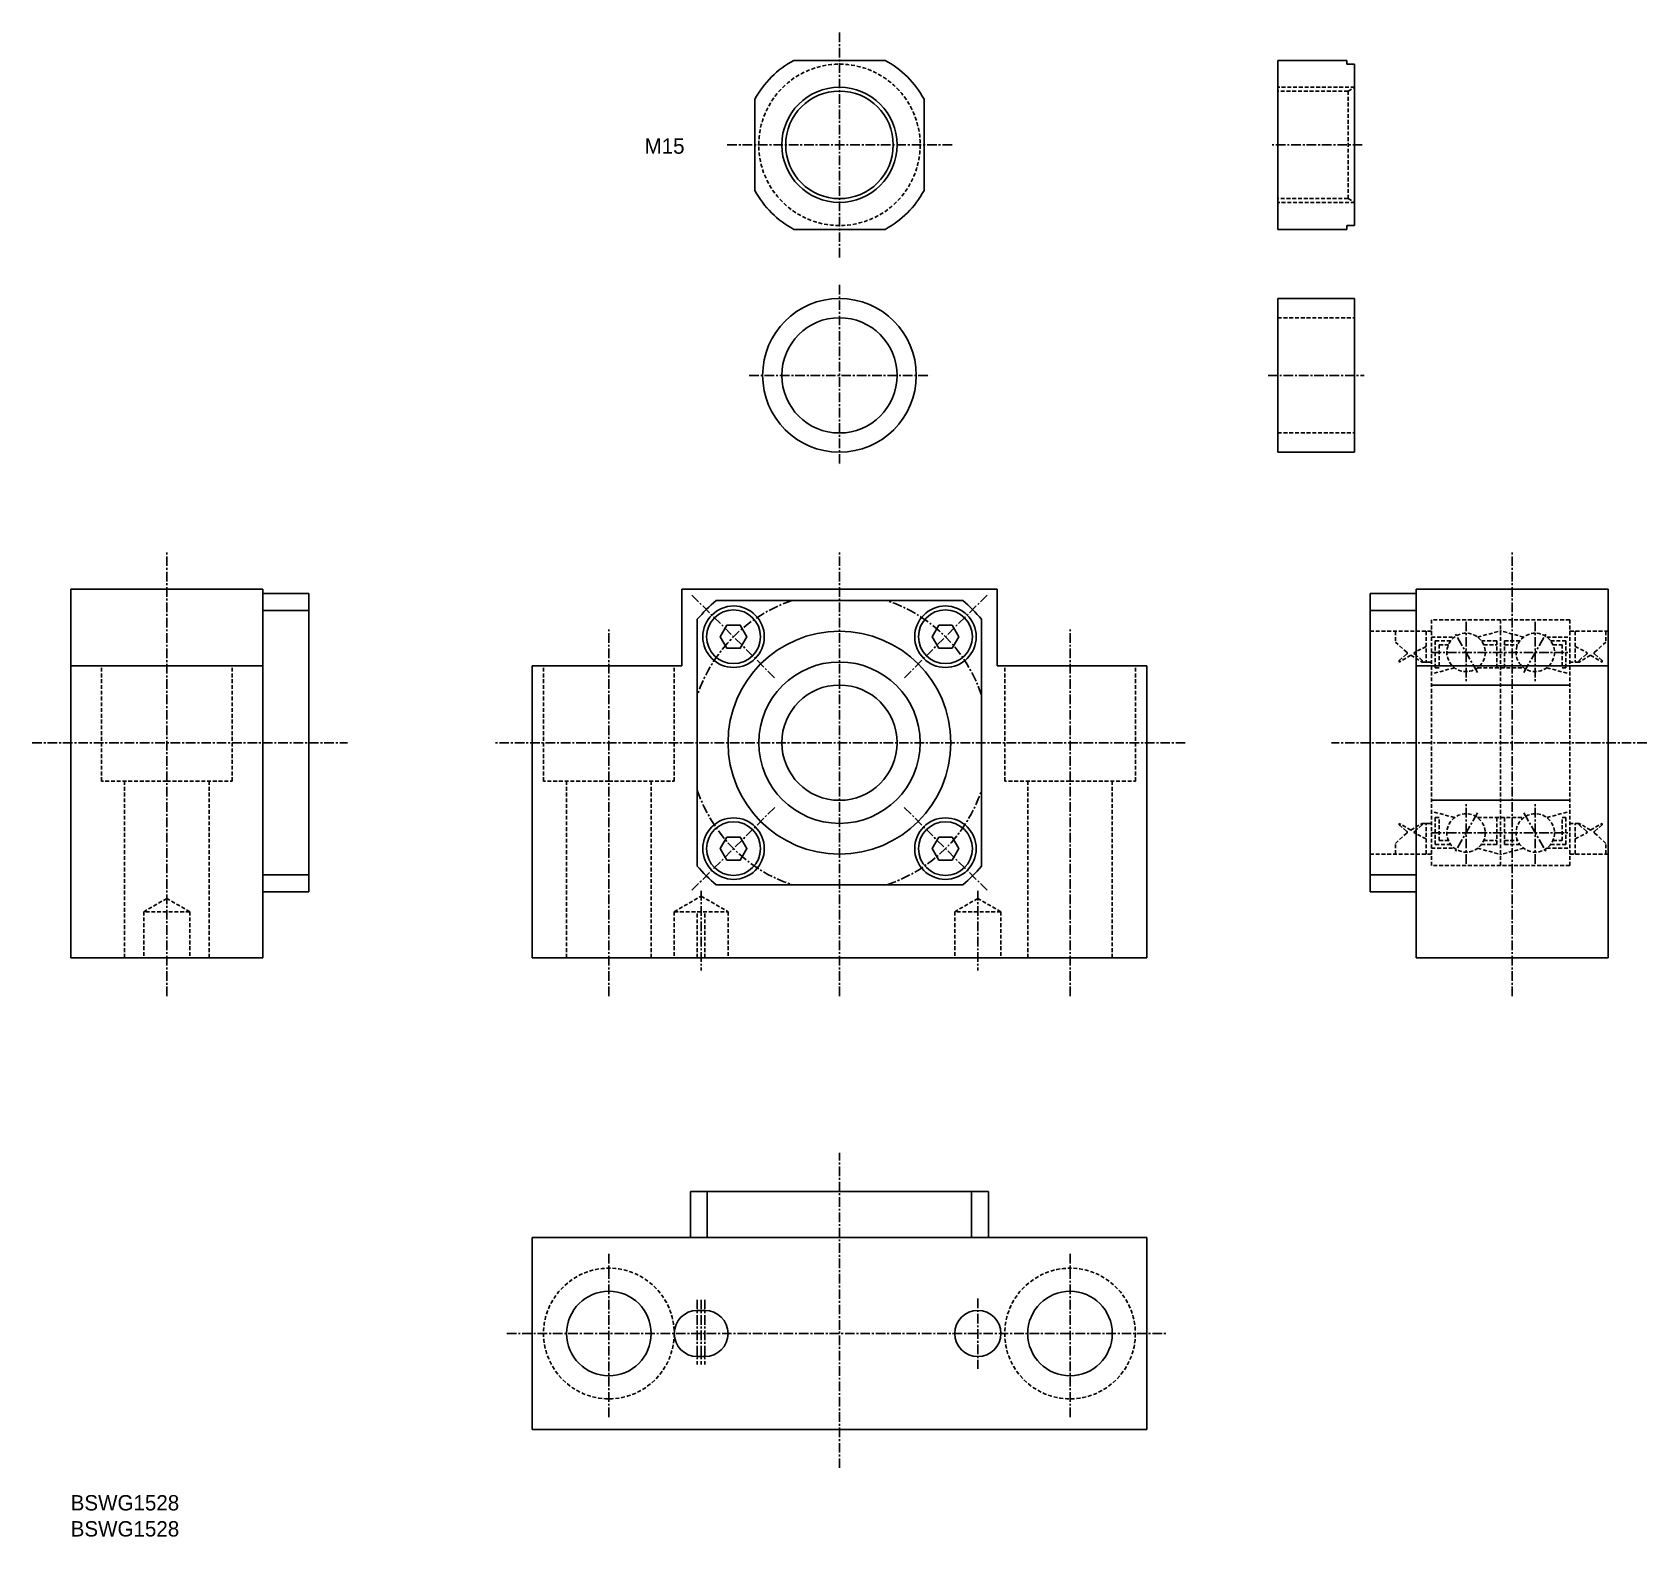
# Model space of a CAD drawing. Extents: x 17 to 227, y 494 to 690.
import ezdxf

# ---------------------------------------------------------------- set-up
doc = ezdxf.new("R2010")
doc.units = 0
doc.linetypes.add('CENTER', pattern=[2, 1.25, -0.25, 0.25, -0.25])
doc.linetypes.add('DASHED', pattern=[0.75, 0.5, -0.25])
doc.layers.get('0').update_dxf_attribs({"linetype": 'CONTINUOUS'})
doc.layers.add('CENTER', color=1, linetype='CENTER')

msp = doc.modelspace()

# ---------------------------------------------------------------- linework, layer by layer
at = {"color": 7, "linetype": 'CONTINUOUS'}
for p, q in [((127.6, 686.61), (115.73, 686.61)), ((178.69, 686.61), (178.69, 664.61)), ((187.69, 686.61), (178.69, 686.61)), ((187.69, 686.61), (187.69, 686.11)), ((188.69, 686.11), (187.69, 686.11)), ((188.69, 686.11), (188.69, 665.11)), ((110.66, 681.55), (110.66, 669.68)), ((132.66, 669.68), (132.66, 681.55)), ((115.73, 664.61), (127.6, 664.61)), ((118.7, 664.61), (118.7, 664.61)), ((121.66, 664.61), (121.66, 664.61)), ((178.69, 664.61), (187.69, 664.61)), ((187.69, 665.11), (187.69, 664.61)), ((187.69, 665.11), (188.69, 665.11)), ((178.69, 655.61), (178.69, 635.61)), ((188.69, 655.61), (178.69, 655.61)), ((188.69, 635.61), (188.69, 655.61)), ((188.69, 635.61), (178.69, 635.61)), ((21.63, 617.8), (21.63, 569.8)), ((46.63, 617.8), (21.63, 617.8)), ((46.63, 569.8), (46.63, 617.8)), ((142.16, 617.8), (101.16, 617.8)), ((101.16, 607.8), (101.16, 617.8)), ((142.16, 617.8), (142.16, 607.8)), ((196.69, 617.8), (221.69, 617.8)), ((196.69, 569.8), (196.69, 617.8)), ((221.69, 617.8), (221.69, 569.8)), ((52.63, 617.2), (46.63, 617.2)), ((52.63, 578.4), (52.63, 617.2)), ((105.6, 616.3), (137.73, 616.3)), ((190.69, 578.4), (190.69, 617.2)), ((190.69, 617.2), (196.69, 617.2)), ((52.63, 615), (46.63, 615)), ((103.16, 613.86), (103.16, 581.74)), ((140.16, 613.86), (140.16, 581.74)), ((190.69, 615), (196.69, 615)), ((46.63, 607.8), (21.63, 607.8)), ((81.66, 607.8), (81.66, 569.8)), ((81.66, 607.8), (101.16, 607.8)), ((161.66, 607.8), (142.16, 607.8)), ((161.66, 607.8), (161.66, 569.8)), ((196.69, 607.8), (221.69, 607.8)), ((52.63, 580.6), (46.63, 580.6)), ((190.69, 580.6), (196.69, 580.6)), ((52.63, 578.4), (46.63, 578.4)), ((105.6, 579.3), (137.73, 579.3)), ((190.69, 578.4), (196.69, 578.4)), ((21.63, 569.8), (46.63, 569.8)), ((81.66, 569.8), (161.66, 569.8)), ((221.69, 569.8), (196.69, 569.8)), ((141.06, 539.4), (102.26, 539.4)), ((102.26, 539.4), (102.26, 533.4)), ((104.46, 539.4), (104.46, 533.4)), ((138.86, 539.4), (138.86, 533.4)), ((141.06, 539.4), (141.06, 533.4)), ((81.66, 533.4), (161.66, 533.4)), ((81.66, 533.4), (81.66, 508.4)), ((161.66, 533.4), (161.66, 508.4)), ((103.16, 523.9), (104.16, 523.9)), ((103.16, 517.9), (104.16, 517.9)), ((161.66, 508.4), (81.66, 508.4))]:
    msp.add_line(p, q, dxfattribs=at)
at = {"color": 3, "linetype": 'DASHED'}
for p, q in [((188.69, 683.11), (178.69, 683.11)), ((187.83, 682.61), (188.69, 683.11)), ((187.83, 682.61), (178.69, 682.61)), ((187.83, 682.61), (187.83, 668.61)), ((187.83, 668.61), (178.69, 668.61)), ((188.69, 668.11), (178.69, 668.11)), ((187.83, 668.61), (188.69, 668.11)), ((178.69, 653.11), (188.69, 653.11)), ((178.69, 638.11), (188.69, 638.11)), ((216.69, 613.8), (198.69, 613.8)), ((198.69, 581.8), (198.69, 613.8)), ((207.69, 613.8), (207.69, 581.8)), ((216.69, 613.8), (216.69, 581.8)), ((190.69, 612.3), (198.69, 612.3)), ((193.99, 612.3), (193.99, 610.9)), ((193.99, 612.3), (193.99, 610.9)), ((193.99, 612.3), (193.99, 610.9)), ((193.99, 612.3), (193.99, 610.9)), ((197.99, 612.3), (197.99, 608.3)), ((197.99, 612.3), (197.99, 608.3)), ((198.69, 611.55), (201.69, 611.55)), ((204.69, 611.55), (207.69, 612.35)), ((210.69, 611.55), (207.69, 612.35)), ((213.69, 611.55), (216.69, 611.55)), ((221.69, 612.3), (216.69, 612.3)), ((217.39, 612.3), (217.39, 608.3)), ((221.39, 612.3), (221.39, 610.9)), ((221.39, 612.3), (221.39, 610.9)), ((221.39, 612.3), (221.39, 610.9)), ((193.99, 610.9), (195.48, 609.56)), ((193.99, 610.9), (195.48, 609.56)), ((194.49, 608.5), (195.48, 609.34)), ((194.49, 608.5), (195.48, 609.34)), ((195.99, 609.2), (194.49, 608.3)), ((195.99, 609.2), (194.49, 608.3)), ((195.99, 609.2), (197.49, 608.3)), ((195.99, 609.2), (197.49, 608.3)), ((197.49, 608.5), (196.51, 609.34)), ((197.49, 608.5), (196.51, 609.34)), ((197.99, 610.3), (196.54, 609.59)), ((197.99, 610.3), (196.54, 609.59)), ((199.19, 611.05), (199.19, 607.55)), ((199.19, 611.05), (201.19, 611.05)), ((199.69, 610.55), (199.69, 607.55)), ((199.69, 610.55), (200.9, 610.55)), ((205.19, 611.05), (207.19, 611.05)), ((205.49, 610.55), (207.19, 610.55)), ((207.19, 611.05), (207.19, 607.55)), ((208.19, 611.05), (208.19, 607.55)), ((208.19, 611.05), (210.19, 611.05)), ((208.19, 610.55), (209.9, 610.55)), ((214.19, 611.05), (216.19, 611.05)), ((214.49, 610.55), (215.69, 610.55)), ((215.69, 610.55), (215.69, 607.55)), ((216.19, 611.05), (216.19, 607.55)), ((217.39, 610.3), (218.85, 609.59)), ((217.89, 608.5), (218.88, 609.34)), ((219.39, 609.2), (217.89, 608.3)), ((219.39, 609.2), (220.89, 608.3)), ((221.39, 610.9), (219.9, 609.56)), ((220.89, 608.5), (219.91, 609.34)), ((25.63, 592.8), (25.63, 607.8)), ((42.63, 592.8), (42.63, 607.8)), ((83.16, 592.8), (83.16, 607.8)), ((100.16, 592.8), (100.16, 607.8)), ((143.16, 592.8), (143.16, 607.8)), ((160.16, 592.8), (160.16, 607.8)), ((194.49, 608.5), (194.49, 608.3)), ((194.49, 608.5), (194.49, 608.3)), ((197.49, 608.5), (197.49, 608.3)), ((197.49, 608.5), (197.49, 608.3)), ((197.49, 608.3), (198.69, 608.3)), ((197.99, 608.3), (198.69, 608.3)), ((201.69, 607.55), (198.69, 606.75)), ((199.19, 607.55), (199.69, 607.55)), ((204.69, 607.55), (210.69, 607.55)), ((213.69, 607.55), (216.69, 606.75)), ((215.69, 607.55), (216.19, 607.55)), ((216.19, 607.55), (215.69, 607.55)), ((217.89, 608.3), (216.69, 608.3)), ((217.89, 608.5), (217.89, 608.3)), ((217.89, 608.5), (217.89, 608.3)), ((220.89, 608.5), (220.89, 608.3)), ((220.89, 608.5), (220.89, 608.3)), ((216.69, 605.3), (198.69, 605.3)), ((198.69, 605.3), (216.69, 605.3)), ((34.13, 592.8), (25.63, 592.8)), ((28.63, 569.8), (28.63, 592.8)), ((34.13, 592.8), (42.63, 592.8)), ((39.63, 569.8), (39.63, 592.8)), ((91.66, 592.8), (83.16, 592.8)), ((86.16, 569.8), (86.16, 592.8)), ((91.66, 592.8), (100.16, 592.8)), ((97.16, 569.8), (97.16, 592.8)), ((151.66, 592.8), (143.16, 592.8)), ((146.16, 569.8), (146.16, 592.8)), ((151.66, 592.8), (160.16, 592.8)), ((157.16, 569.8), (157.16, 592.8)), ((216.69, 590.3), (198.69, 590.3)), ((198.69, 590.3), (216.69, 590.3)), ((201.69, 588.05), (198.69, 588.85)), ((213.69, 588.05), (216.69, 588.85)), ((194.49, 587.1), (194.49, 587.3)), ((195.99, 586.4), (194.49, 587.3)), ((194.49, 587.1), (194.49, 587.3)), ((195.99, 586.4), (194.49, 587.3)), ((194.49, 587.1), (195.48, 586.27)), ((194.49, 587.1), (195.48, 586.27)), ((195.99, 586.4), (197.49, 587.3)), ((195.99, 586.4), (197.49, 587.3)), ((197.49, 587.1), (196.51, 586.27)), ((197.49, 587.1), (196.51, 586.27)), ((197.49, 587.1), (197.49, 587.3)), ((197.49, 587.3), (198.69, 587.3)), ((197.49, 587.1), (197.49, 587.3)), ((197.99, 587.3), (198.69, 587.3)), ((197.99, 583.3), (197.99, 587.3)), ((197.99, 583.3), (197.99, 587.3)), ((199.19, 584.55), (199.19, 588.05)), ((199.19, 588.05), (199.69, 588.05)), ((199.69, 585.05), (199.69, 588.05)), ((204.69, 588.05), (210.69, 588.05)), ((207.19, 584.55), (207.19, 588.05)), ((208.19, 584.55), (208.19, 588.05)), ((215.69, 585.05), (215.69, 588.05)), ((215.69, 588.05), (216.19, 588.05)), ((216.19, 588.05), (215.69, 588.05)), ((216.19, 584.55), (216.19, 588.05)), ((217.89, 587.3), (216.69, 587.3)), ((217.39, 583.3), (217.39, 587.3)), ((217.89, 587.1), (217.89, 587.3)), ((219.39, 586.4), (217.89, 587.3)), ((217.89, 587.1), (217.89, 587.3)), ((217.89, 587.1), (218.88, 586.27)), ((219.39, 586.4), (220.89, 587.3)), ((220.89, 587.1), (219.91, 586.27)), ((220.89, 587.1), (220.89, 587.3)), ((220.89, 587.1), (220.89, 587.3)), ((193.99, 584.7), (195.48, 586.04)), ((193.99, 584.7), (195.48, 586.04)), ((193.99, 583.3), (193.99, 584.7)), ((193.99, 583.3), (193.99, 584.7)), ((193.99, 583.3), (193.99, 584.7)), ((193.99, 583.3), (193.99, 584.7)), ((197.99, 585.3), (196.54, 586.02)), ((197.99, 585.3), (196.54, 586.02)), ((198.69, 584.05), (201.69, 584.05)), ((199.19, 584.55), (201.19, 584.55)), ((199.69, 585.05), (200.9, 585.05)), ((204.69, 584.05), (207.69, 583.25)), ((205.19, 584.55), (207.19, 584.55)), ((205.49, 585.05), (207.19, 585.05)), ((210.69, 584.05), (207.69, 583.25)), ((208.19, 585.05), (209.9, 585.05)), ((208.19, 584.55), (210.19, 584.55)), ((213.69, 584.05), (216.69, 584.05)), ((214.19, 584.55), (216.19, 584.55)), ((214.49, 585.05), (215.69, 585.05)), ((217.39, 585.3), (218.85, 586.02)), ((221.39, 584.7), (219.9, 586.04)), ((221.39, 583.3), (221.39, 584.7)), ((221.39, 583.3), (221.39, 584.7)), ((221.39, 583.3), (221.39, 584.7)), ((190.69, 583.3), (198.69, 583.3)), ((221.69, 583.3), (216.69, 583.3)), ((216.69, 581.8), (198.69, 581.8)), ((100.16, 575.8), (103.66, 577.82)), ((103.66, 577.82), (107.16, 575.8)), ((34.13, 577.53), (31.13, 575.8)), ((37.13, 575.8), (31.13, 575.8)), ((31.13, 575.8), (31.13, 569.8)), ((37.13, 575.8), (34.13, 577.53)), ((37.13, 575.8), (37.13, 569.8)), ((100.16, 575.8), (107.16, 575.8)), ((100.16, 575.8), (100.16, 569.8)), ((103.16, 569.8), (103.16, 575.8)), ((104.16, 569.8), (104.16, 575.8)), ((107.16, 575.8), (107.16, 569.8)), ((139.66, 577.53), (136.66, 575.8)), ((142.66, 575.8), (136.66, 575.8)), ((136.66, 575.8), (136.66, 569.8)), ((142.66, 575.8), (139.66, 577.53)), ((142.66, 575.8), (142.66, 569.8))]:
    msp.add_line(p, q, dxfattribs=at)
at = {"color": 7, "linetype": 'CONTINUOUS'}
for points in [[(107.01, 613.09), (106.14, 611.59), (107.01, 610.09), (108.74, 610.09), (109.61, 611.59), (108.74, 613.09)], [(134.59, 613.09), (133.72, 611.59), (134.59, 610.09), (136.32, 610.09), (137.18, 611.59), (136.32, 613.09)], [(107.01, 585.51), (106.14, 584.01), (107.01, 582.51), (108.74, 582.51), (109.61, 584.01), (108.74, 585.51)], [(134.59, 585.51), (133.72, 584.01), (134.59, 582.51), (136.32, 582.51), (137.18, 584.01), (136.32, 585.51)]]:
    msp.add_lwpolyline(points, close=True, dxfattribs=at)
at = {"color": 3, "linetype": 'DASHED'}
for centre, radius in [((121.66, 675.61), 10.5), ((203.19, 609.55), 2.5), ((212.19, 609.55), 2.5), ((203.19, 586.05), 2.5), ((212.19, 586.05), 2.5), ((91.66, 520.9), 8.5), ((151.66, 520.9), 8.5)]:
    msp.add_circle(centre, radius, dxfattribs=at)
at = {"color": 3, "linetype": 'CONTINUOUS'}
msp.add_circle((121.66, 675.61), 7.5, dxfattribs=at)
at = {"color": 7, "linetype": 'CONTINUOUS'}
for centre, radius in [((121.66, 675.61), 7), ((121.66, 645.61), 10), ((121.66, 645.61), 7.5), ((107.88, 611.59), 4), ((135.45, 611.59), 4), ((107.88, 611.59), 3.5), ((135.45, 611.59), 3.5), ((121.66, 597.8), 14.5), ((121.66, 597.8), 10.5), ((121.66, 597.8), 7.5), ((107.88, 584.01), 4), ((107.88, 584.01), 3.5), ((135.45, 584.01), 4), ((135.45, 584.01), 3.5), ((91.66, 520.9), 5.5), ((151.66, 520.9), 5.5), ((139.66, 520.9), 3)]:
    msp.add_circle(centre, radius, dxfattribs=at)
for centre, radius, start, end in [((121.66, 675.61), 12.5, 118.3576, 151.6424), ((121.66, 675.61), 12.5, 28.3576, 61.6424), ((121.66, 675.61), 12.5, 208.3576, 241.6424), ((121.66, 675.61), 12.5, 298.3576, 331.6424), ((121.66, 597.8), 24.5, 130.9657, 139.0343), ((121.66, 597.8), 24.5, 40.9657, 49.0343), ((121.66, 597.8), 24.5, 220.9657, 229.0343), ((121.66, 597.8), 24.5, 310.9657, 319.0343), ((103.16, 520.9), 3, 90.0001, 270.0001), ((104.16, 520.9), 3, 270.0001, 90.0001)]:
    msp.add_arc(centre, radius, start, end, dxfattribs=at)
at = {"color": 3, "linetype": 'DASHED'}
for centre, start, end in [((195.38, 609.45), 310.2311, 48.0883), ((195.38, 609.45), 310.2311, 48.0883), ((196.6, 609.45), 116.1501, 229.7689), ((196.6, 609.45), 116.1501, 229.7689), ((218.78, 609.45), 310.2311, 63.8499), ((220, 609.45), 131.9117, 229.7689), ((220, 609.45), 131.9117, 229.7689), ((195.38, 586.15), 311.9117, 49.7689), ((195.38, 586.15), 311.9117, 49.7689), ((196.6, 586.15), 130.2311, 243.8499), ((196.6, 586.15), 130.2311, 243.8499), ((218.78, 586.15), 296.1501, 49.7689), ((220, 586.15), 130.2311, 228.0883)]:
    msp.add_arc(centre, 0.15, start, end, dxfattribs=at)
at = {"layer": 'CENTER', "color": 1, "linetype": 'CENTER'}
for p, q in [((121.66, 660.97), (121.66, 690.26)), ((136.31, 675.61), (107.02, 675.61)), ((189.69, 675.61), (177.69, 675.61)), ((121.66, 657.37), (121.66, 633.86)), ((109.91, 645.61), (133.42, 645.61)), ((177.44, 645.61), (189.94, 645.61)), ((34.13, 564.8), (34.13, 622.8)), ((121.66, 564.8), (121.66, 622.8)), ((209.19, 564.8), (209.19, 622.8)), ((102.45, 617.02), (113.3, 606.16)), ((140.88, 617.02), (130.03, 606.16)), ((203.19, 613.55), (203.19, 605.55)), ((212.19, 613.55), (212.19, 605.55)), ((91.66, 564.8), (91.66, 612.8)), ((151.66, 564.8), (151.66, 612.8)), ((204.69, 606.95), (201.69, 612.15)), ((210.69, 606.95), (213.69, 612.15)), ((210.69, 606.95), (213.69, 612.15)), ((198.69, 609.55), (216.69, 609.55)), ((16.63, 597.8), (57.63, 597.8)), ((166.66, 597.8), (76.66, 597.8)), ((226.69, 597.8), (185.69, 597.8)), ((102.45, 578.59), (113.3, 589.44)), ((140.88, 578.59), (130.03, 589.44)), ((204.69, 588.65), (201.69, 583.45)), ((203.19, 582.05), (203.19, 590.05)), ((210.69, 588.65), (213.69, 583.45)), ((210.69, 588.65), (213.69, 583.45)), ((212.19, 582.05), (212.19, 590.05)), ((198.69, 586.05), (216.69, 586.05)), ((103.66, 578.53), (103.66, 568.15)), ((139.66, 578.53), (139.66, 568.15)), ((121.66, 503.4), (121.66, 544.4)), ((91.66, 510.02), (91.66, 531.52)), ((151.66, 510.02), (151.66, 531.52)), ((103.16, 525.3), (103.16, 516.89)), ((103.66, 525.3), (103.66, 516.89)), ((104.16, 525.3), (104.16, 516.89)), ((139.66, 525.46), (139.66, 516.32)), ((78.38, 520.9), (164.12, 520.9))]:
    msp.add_line(p, q, dxfattribs=at)
for start, end in [(108.4287, 161.5713), (18.4287, 71.5713), (198.4287, 251.5713), (288.4287, 341.5713)]:
    msp.add_arc((121.66, 597.8), 19.5, start, end, dxfattribs=at)

# ---------------------------------------------------------------- texts
at = {"color": 7, "linetype": 'CONTINUOUS'}
for s, p in [('M15', (96.3, 674.45)), ('BSWG1528', (21.63, 497.87)), ('BSWG1528', (21.63, 494.48))]:
    msp.add_text(s, height=2, dxfattribs=at).set_placement(p)

doc.saveas('drawing.dxf')
